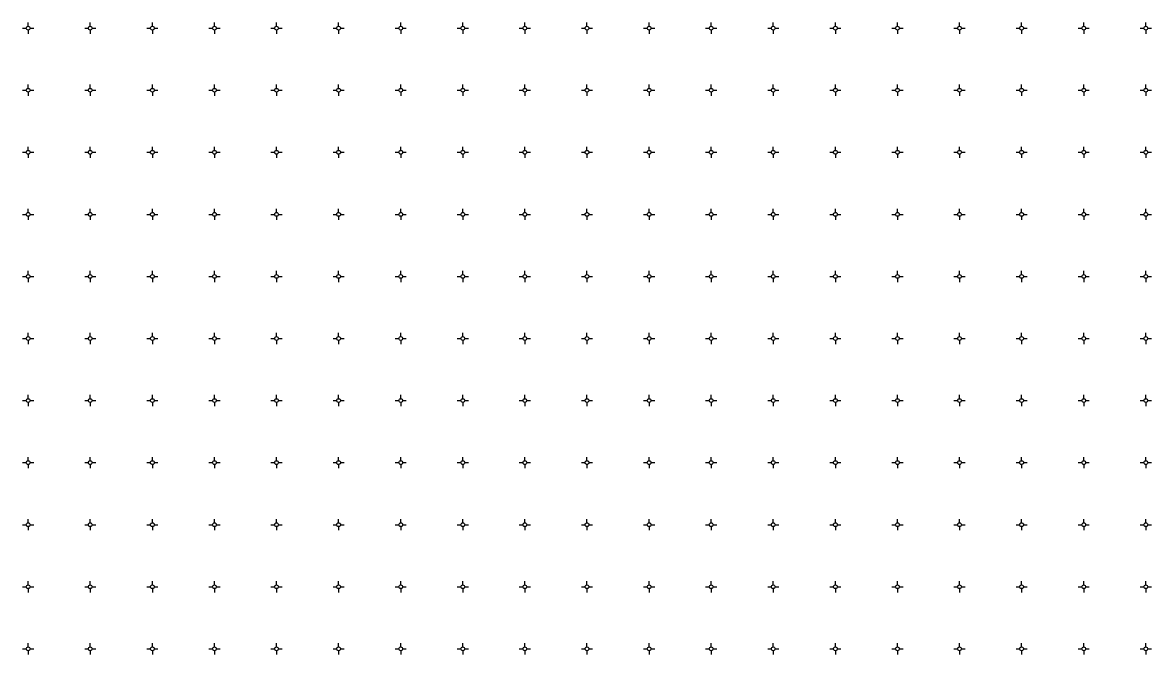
# Model space of a CAD drawing. Header units: millimetres. Extents: x 939 to 21029, y -693 to 9787.
# Drawn here: x 3522 to 4431, y 2209 to 2718 of the extents above; entities that cross this region are included whole.
import ezdxf

# ---------------------------------------------------------------- set-up
doc = ezdxf.new("R2010")
doc.units = ezdxf.units.MM
for name, color, linetype, lineweight in [('橘黄色', 30, 'Continuous', 30), ('浅蓝色', 141, 'Continuous', 30), ('灰色', 9, 'Continuous', 30), ('蓝色', 160, 'Continuous', 30), ('黑白', 7, 'Continuous', 30)]:
    doc.layers.add(name, color=color, linetype=linetype, lineweight=lineweight)

msp = doc.modelspace()

# ---------------------------------------------------------------- linework, layer by layer
at = {"layer": '橘黄色'}
for p, q in [((3526.32, 2715.34), (3526.32, 2718.34)), ((3576.32, 2715.34), (3576.32, 2718.34)), ((3626.32, 2715.34), (3626.32, 2718.34)), ((3676.32, 2715.34), (3676.32, 2718.34)), ((3726.32, 2715.34), (3726.32, 2718.34)), ((3776.32, 2715.34), (3776.32, 2718.34)), ((3826.32, 2715.34), (3826.32, 2718.34)), ((3876.32, 2715.34), (3876.32, 2718.34)), ((3926.32, 2715.34), (3926.32, 2718.34)), ((3976.32, 2715.34), (3976.32, 2718.34)), ((4026.32, 2715.34), (4026.32, 2718.34)), ((4076.32, 2715.34), (4076.32, 2718.34)), ((4126.32, 2715.34), (4126.32, 2718.34)), ((4176.32, 2715.34), (4176.32, 2718.34)), ((4226.32, 2715.34), (4226.32, 2718.34)), ((4276.32, 2715.34), (4276.32, 2718.34)), ((4326.32, 2715.34), (4326.32, 2718.34)), ((4376.32, 2715.34), (4376.32, 2718.34)), ((4426.32, 2715.34), (4426.32, 2718.34)), ((3526.32, 2662.34), (3526.32, 2659.34)), ((3576.32, 2662.34), (3576.32, 2659.34)), ((3626.32, 2662.34), (3626.32, 2659.34)), ((3676.32, 2662.34), (3676.32, 2659.34)), ((3726.32, 2662.34), (3726.32, 2659.34)), ((3776.32, 2662.34), (3776.32, 2659.34)), ((3826.32, 2662.34), (3826.32, 2659.34)), ((3876.32, 2662.34), (3876.32, 2659.34)), ((3926.32, 2662.34), (3926.32, 2659.34)), ((3976.32, 2662.34), (3976.32, 2659.34)), ((4026.32, 2662.34), (4026.32, 2659.34)), ((4076.32, 2662.34), (4076.32, 2659.34)), ((4126.32, 2662.34), (4126.32, 2659.34)), ((4176.32, 2662.34), (4176.32, 2659.34)), ((4226.32, 2662.34), (4226.32, 2659.34)), ((4276.32, 2662.34), (4276.32, 2659.34)), ((4326.32, 2662.34), (4326.32, 2659.34)), ((4376.32, 2662.34), (4376.32, 2659.34)), ((4426.32, 2662.34), (4426.32, 2659.34)), ((3526.32, 2615.34), (3526.32, 2618.34)), ((3576.32, 2615.34), (3576.32, 2618.34)), ((3626.32, 2615.34), (3626.32, 2618.34)), ((3676.32, 2615.34), (3676.32, 2618.34)), ((3726.32, 2615.34), (3726.32, 2618.34)), ((3776.32, 2615.34), (3776.32, 2618.34)), ((3826.32, 2615.34), (3826.32, 2618.34)), ((3876.32, 2615.34), (3876.32, 2618.34)), ((3926.32, 2615.34), (3926.32, 2618.34)), ((3976.32, 2615.34), (3976.32, 2618.34)), ((4026.32, 2615.34), (4026.32, 2618.34)), ((4076.32, 2615.34), (4076.32, 2618.34)), ((4126.32, 2615.34), (4126.32, 2618.34)), ((4176.32, 2615.34), (4176.32, 2618.34)), ((4226.32, 2615.34), (4226.32, 2618.34)), ((4276.32, 2615.34), (4276.32, 2618.34)), ((4326.32, 2615.34), (4326.32, 2618.34)), ((4376.32, 2615.34), (4376.32, 2618.34)), ((4426.32, 2615.34), (4426.32, 2618.34)), ((3526.32, 2562.34), (3526.32, 2559.34)), ((3576.32, 2562.34), (3576.32, 2559.34)), ((3626.32, 2562.34), (3626.32, 2559.34)), ((3676.32, 2562.34), (3676.32, 2559.34)), ((3726.32, 2562.34), (3726.32, 2559.34)), ((3776.32, 2562.34), (3776.32, 2559.34)), ((3826.32, 2562.34), (3826.32, 2559.34)), ((3876.32, 2562.34), (3876.32, 2559.34)), ((3926.32, 2562.34), (3926.32, 2559.34)), ((3976.32, 2562.34), (3976.32, 2559.34)), ((4026.32, 2562.34), (4026.32, 2559.34)), ((4076.32, 2562.34), (4076.32, 2559.34)), ((4126.32, 2562.34), (4126.32, 2559.34)), ((4176.32, 2562.34), (4176.32, 2559.34)), ((4226.32, 2562.34), (4226.32, 2559.34)), ((4276.32, 2562.34), (4276.32, 2559.34)), ((4326.32, 2562.34), (4326.32, 2559.34)), ((4376.32, 2562.34), (4376.32, 2559.34)), ((4426.32, 2562.34), (4426.32, 2559.34)), ((3526.32, 2515.34), (3526.32, 2518.34)), ((3576.32, 2515.34), (3576.32, 2518.34)), ((3626.32, 2515.34), (3626.32, 2518.34)), ((3676.32, 2515.34), (3676.32, 2518.34)), ((3726.32, 2515.34), (3726.32, 2518.34)), ((3776.32, 2515.34), (3776.32, 2518.34)), ((3826.32, 2515.34), (3826.32, 2518.34)), ((3876.32, 2515.34), (3876.32, 2518.34)), ((3926.32, 2515.34), (3926.32, 2518.34)), ((3976.32, 2515.34), (3976.32, 2518.34)), ((4026.32, 2515.34), (4026.32, 2518.34)), ((4076.32, 2515.34), (4076.32, 2518.34)), ((4126.32, 2515.34), (4126.32, 2518.34)), ((4176.32, 2515.34), (4176.32, 2518.34)), ((4226.32, 2515.34), (4226.32, 2518.34)), ((4276.32, 2515.34), (4276.32, 2518.34)), ((4326.32, 2515.34), (4326.32, 2518.34)), ((4376.32, 2515.34), (4376.32, 2518.34)), ((4426.32, 2515.34), (4426.32, 2518.34)), ((3526.32, 2462.34), (3526.32, 2459.34)), ((3576.32, 2462.34), (3576.32, 2459.34)), ((3626.32, 2462.34), (3626.32, 2459.34)), ((3676.32, 2462.34), (3676.32, 2459.34)), ((3726.32, 2462.34), (3726.32, 2459.34)), ((3776.32, 2462.34), (3776.32, 2459.34)), ((3826.32, 2462.34), (3826.32, 2459.34)), ((3876.32, 2462.34), (3876.32, 2459.34)), ((3926.32, 2462.34), (3926.32, 2459.34)), ((3976.32, 2462.34), (3976.32, 2459.34)), ((4026.32, 2462.34), (4026.32, 2459.34)), ((4076.32, 2462.34), (4076.32, 2459.34)), ((4126.32, 2462.34), (4126.32, 2459.34)), ((4176.32, 2462.34), (4176.32, 2459.34)), ((4226.32, 2462.34), (4226.32, 2459.34)), ((4276.32, 2462.34), (4276.32, 2459.34)), ((4326.32, 2462.34), (4326.32, 2459.34)), ((4376.32, 2462.34), (4376.32, 2459.34)), ((4426.32, 2462.34), (4426.32, 2459.34)), ((3526.32, 2415.34), (3526.32, 2418.34)), ((3576.32, 2415.34), (3576.32, 2418.34)), ((3626.32, 2415.34), (3626.32, 2418.34)), ((3676.32, 2415.34), (3676.32, 2418.34)), ((3726.32, 2415.34), (3726.32, 2418.34)), ((3776.32, 2415.34), (3776.32, 2418.34)), ((3826.32, 2415.34), (3826.32, 2418.34)), ((3876.32, 2415.34), (3876.32, 2418.34)), ((3926.32, 2415.34), (3926.32, 2418.34)), ((3976.32, 2415.34), (3976.32, 2418.34)), ((4026.32, 2415.34), (4026.32, 2418.34)), ((4076.32, 2415.34), (4076.32, 2418.34)), ((4126.32, 2415.34), (4126.32, 2418.34)), ((4176.32, 2415.34), (4176.32, 2418.34)), ((4226.32, 2415.34), (4226.32, 2418.34)), ((4276.32, 2415.34), (4276.32, 2418.34)), ((4326.32, 2415.34), (4326.32, 2418.34)), ((4376.32, 2415.34), (4376.32, 2418.34)), ((4426.32, 2415.34), (4426.32, 2418.34)), ((3526.32, 2362.34), (3526.32, 2359.34)), ((3576.32, 2362.34), (3576.32, 2359.34)), ((3626.32, 2362.34), (3626.32, 2359.34)), ((3676.32, 2362.34), (3676.32, 2359.34)), ((3726.32, 2362.34), (3726.32, 2359.34)), ((3776.32, 2362.34), (3776.32, 2359.34)), ((3826.32, 2362.34), (3826.32, 2359.34)), ((3876.32, 2362.34), (3876.32, 2359.34)), ((3926.32, 2362.34), (3926.32, 2359.34)), ((3976.32, 2362.34), (3976.32, 2359.34)), ((4026.32, 2362.34), (4026.32, 2359.34)), ((4076.32, 2362.34), (4076.32, 2359.34)), ((4126.32, 2362.34), (4126.32, 2359.34)), ((4176.32, 2362.34), (4176.32, 2359.34)), ((4226.32, 2362.34), (4226.32, 2359.34)), ((4276.32, 2362.34), (4276.32, 2359.34)), ((4326.32, 2362.34), (4326.32, 2359.34)), ((4376.32, 2362.34), (4376.32, 2359.34)), ((4426.32, 2362.34), (4426.32, 2359.34)), ((3526.32, 2315.34), (3526.32, 2318.34)), ((3576.32, 2315.34), (3576.32, 2318.34)), ((3626.32, 2315.34), (3626.32, 2318.34)), ((3676.32, 2315.34), (3676.32, 2318.34)), ((3726.32, 2315.34), (3726.32, 2318.34)), ((3776.32, 2315.34), (3776.32, 2318.34)), ((3826.32, 2315.34), (3826.32, 2318.34)), ((3876.32, 2315.34), (3876.32, 2318.34)), ((3926.32, 2315.34), (3926.32, 2318.34)), ((3976.32, 2315.34), (3976.32, 2318.34)), ((4026.32, 2315.34), (4026.32, 2318.34)), ((4076.32, 2315.34), (4076.32, 2318.34)), ((4126.32, 2315.34), (4126.32, 2318.34)), ((4176.32, 2315.34), (4176.32, 2318.34)), ((4226.32, 2315.34), (4226.32, 2318.34)), ((4276.32, 2315.34), (4276.32, 2318.34)), ((4326.32, 2315.34), (4326.32, 2318.34)), ((4376.32, 2315.34), (4376.32, 2318.34)), ((4426.32, 2315.34), (4426.32, 2318.34)), ((3526.32, 2262.34), (3526.32, 2259.34)), ((3576.32, 2262.34), (3576.32, 2259.34)), ((3626.32, 2262.34), (3626.32, 2259.34)), ((3676.32, 2262.34), (3676.32, 2259.34)), ((3726.32, 2262.34), (3726.32, 2259.34)), ((3776.32, 2262.34), (3776.32, 2259.34)), ((3826.32, 2262.34), (3826.32, 2259.34)), ((3876.32, 2262.34), (3876.32, 2259.34)), ((3926.32, 2262.34), (3926.32, 2259.34)), ((3976.32, 2262.34), (3976.32, 2259.34)), ((4026.32, 2262.34), (4026.32, 2259.34)), ((4076.32, 2262.34), (4076.32, 2259.34)), ((4126.32, 2262.34), (4126.32, 2259.34)), ((4176.32, 2262.34), (4176.32, 2259.34)), ((4226.32, 2262.34), (4226.32, 2259.34)), ((4276.32, 2262.34), (4276.32, 2259.34)), ((4326.32, 2262.34), (4326.32, 2259.34)), ((4376.32, 2262.34), (4376.32, 2259.34)), ((4426.32, 2262.34), (4426.32, 2259.34)), ((3526.32, 2215.34), (3526.32, 2218.34)), ((3576.32, 2215.34), (3576.32, 2218.34)), ((3626.32, 2215.34), (3626.32, 2218.34)), ((3676.32, 2215.34), (3676.32, 2218.34)), ((3726.32, 2215.34), (3726.32, 2218.34)), ((3776.32, 2215.34), (3776.32, 2218.34)), ((3826.32, 2215.34), (3826.32, 2218.34)), ((3876.32, 2215.34), (3876.32, 2218.34)), ((3926.32, 2215.34), (3926.32, 2218.34)), ((3976.32, 2215.34), (3976.32, 2218.34)), ((4026.32, 2215.34), (4026.32, 2218.34)), ((4076.32, 2215.34), (4076.32, 2218.34)), ((4126.32, 2215.34), (4126.32, 2218.34)), ((4176.32, 2215.34), (4176.32, 2218.34)), ((4226.32, 2215.34), (4226.32, 2218.34)), ((4276.32, 2215.34), (4276.32, 2218.34)), ((4326.32, 2215.34), (4326.32, 2218.34)), ((4376.32, 2215.34), (4376.32, 2218.34)), ((4426.32, 2215.34), (4426.32, 2218.34))]:
    msp.add_line(p, q, dxfattribs=at)
at = {"layer": '浅蓝色'}
for p, q in [((3526.32, 2712.34), (3526.32, 2709.34)), ((3576.32, 2712.34), (3576.32, 2709.34)), ((3626.32, 2712.34), (3626.32, 2709.34)), ((3676.32, 2712.34), (3676.32, 2709.34)), ((3726.32, 2712.34), (3726.32, 2709.34)), ((3776.32, 2712.34), (3776.32, 2709.34)), ((3826.32, 2712.34), (3826.32, 2709.34)), ((3876.32, 2712.34), (3876.32, 2709.34)), ((3926.32, 2712.34), (3926.32, 2709.34)), ((3976.32, 2712.34), (3976.32, 2709.34)), ((4026.32, 2712.34), (4026.32, 2709.34)), ((4076.32, 2712.34), (4076.32, 2709.34)), ((4126.32, 2712.34), (4126.32, 2709.34)), ((4176.32, 2712.34), (4176.32, 2709.34)), ((4226.32, 2712.34), (4226.32, 2709.34)), ((4276.32, 2712.34), (4276.32, 2709.34)), ((4326.32, 2712.34), (4326.32, 2709.34)), ((4376.32, 2712.34), (4376.32, 2709.34)), ((4426.32, 2712.34), (4426.32, 2709.34)), ((3526.32, 2665.34), (3526.32, 2668.34)), ((3576.32, 2665.34), (3576.32, 2668.34)), ((3626.32, 2665.34), (3626.32, 2668.34)), ((3676.32, 2665.34), (3676.32, 2668.34)), ((3726.32, 2665.34), (3726.32, 2668.34)), ((3776.32, 2665.34), (3776.32, 2668.34)), ((3826.32, 2665.34), (3826.32, 2668.34)), ((3876.32, 2665.34), (3876.32, 2668.34)), ((3926.32, 2665.34), (3926.32, 2668.34)), ((3976.32, 2665.34), (3976.32, 2668.34)), ((4026.32, 2665.34), (4026.32, 2668.34)), ((4076.32, 2665.34), (4076.32, 2668.34)), ((4126.32, 2665.34), (4126.32, 2668.34)), ((4176.32, 2665.34), (4176.32, 2668.34)), ((4226.32, 2665.34), (4226.32, 2668.34)), ((4276.32, 2665.34), (4276.32, 2668.34)), ((4326.32, 2665.34), (4326.32, 2668.34)), ((4376.32, 2665.34), (4376.32, 2668.34)), ((4426.32, 2665.34), (4426.32, 2668.34)), ((3526.32, 2612.34), (3526.32, 2609.34)), ((3576.32, 2612.34), (3576.32, 2609.34)), ((3626.32, 2612.34), (3626.32, 2609.34)), ((3676.32, 2612.34), (3676.32, 2609.34)), ((3726.32, 2612.34), (3726.32, 2609.34)), ((3776.32, 2612.34), (3776.32, 2609.34)), ((3826.32, 2612.34), (3826.32, 2609.34)), ((3876.32, 2612.34), (3876.32, 2609.34)), ((3926.32, 2612.34), (3926.32, 2609.34)), ((3976.32, 2612.34), (3976.32, 2609.34)), ((4026.32, 2612.34), (4026.32, 2609.34)), ((4076.32, 2612.34), (4076.32, 2609.34)), ((4126.32, 2612.34), (4126.32, 2609.34)), ((4176.32, 2612.34), (4176.32, 2609.34)), ((4226.32, 2612.34), (4226.32, 2609.34)), ((4276.32, 2612.34), (4276.32, 2609.34)), ((4326.32, 2612.34), (4326.32, 2609.34)), ((4376.32, 2612.34), (4376.32, 2609.34)), ((4426.32, 2612.34), (4426.32, 2609.34)), ((3526.32, 2565.34), (3526.32, 2568.34)), ((3576.32, 2565.34), (3576.32, 2568.34)), ((3626.32, 2565.34), (3626.32, 2568.34)), ((3676.32, 2565.34), (3676.32, 2568.34)), ((3726.32, 2565.34), (3726.32, 2568.34)), ((3776.32, 2565.34), (3776.32, 2568.34)), ((3826.32, 2565.34), (3826.32, 2568.34)), ((3876.32, 2565.34), (3876.32, 2568.34)), ((3926.32, 2565.34), (3926.32, 2568.34)), ((3976.32, 2565.34), (3976.32, 2568.34)), ((4026.32, 2565.34), (4026.32, 2568.34)), ((4076.32, 2565.34), (4076.32, 2568.34)), ((4126.32, 2565.34), (4126.32, 2568.34)), ((4176.32, 2565.34), (4176.32, 2568.34)), ((4226.32, 2565.34), (4226.32, 2568.34)), ((4276.32, 2565.34), (4276.32, 2568.34)), ((4326.32, 2565.34), (4326.32, 2568.34)), ((4376.32, 2565.34), (4376.32, 2568.34)), ((4426.32, 2565.34), (4426.32, 2568.34)), ((3526.32, 2512.34), (3526.32, 2509.34)), ((3576.32, 2512.34), (3576.32, 2509.34)), ((3626.32, 2512.34), (3626.32, 2509.34)), ((3676.32, 2512.34), (3676.32, 2509.34)), ((3726.32, 2512.34), (3726.32, 2509.34)), ((3776.32, 2512.34), (3776.32, 2509.34)), ((3826.32, 2512.34), (3826.32, 2509.34)), ((3876.32, 2512.34), (3876.32, 2509.34)), ((3926.32, 2512.34), (3926.32, 2509.34)), ((3976.32, 2512.34), (3976.32, 2509.34)), ((4026.32, 2512.34), (4026.32, 2509.34)), ((4076.32, 2512.34), (4076.32, 2509.34)), ((4126.32, 2512.34), (4126.32, 2509.34)), ((4176.32, 2512.34), (4176.32, 2509.34)), ((4226.32, 2512.34), (4226.32, 2509.34)), ((4276.32, 2512.34), (4276.32, 2509.34)), ((4326.32, 2512.34), (4326.32, 2509.34)), ((4376.32, 2512.34), (4376.32, 2509.34)), ((4426.32, 2512.34), (4426.32, 2509.34)), ((3526.32, 2465.34), (3526.32, 2468.34)), ((3576.32, 2465.34), (3576.32, 2468.34)), ((3626.32, 2465.34), (3626.32, 2468.34)), ((3676.32, 2465.34), (3676.32, 2468.34)), ((3726.32, 2465.34), (3726.32, 2468.34)), ((3776.32, 2465.34), (3776.32, 2468.34)), ((3826.32, 2465.34), (3826.32, 2468.34)), ((3876.32, 2465.34), (3876.32, 2468.34)), ((3926.32, 2465.34), (3926.32, 2468.34)), ((3976.32, 2465.34), (3976.32, 2468.34)), ((4026.32, 2465.34), (4026.32, 2468.34)), ((4076.32, 2465.34), (4076.32, 2468.34)), ((4126.32, 2465.34), (4126.32, 2468.34)), ((4176.32, 2465.34), (4176.32, 2468.34)), ((4226.32, 2465.34), (4226.32, 2468.34)), ((4276.32, 2465.34), (4276.32, 2468.34)), ((4326.32, 2465.34), (4326.32, 2468.34)), ((4376.32, 2465.34), (4376.32, 2468.34)), ((4426.32, 2465.34), (4426.32, 2468.34)), ((3526.32, 2412.34), (3526.32, 2409.34)), ((3576.32, 2412.34), (3576.32, 2409.34)), ((3626.32, 2412.34), (3626.32, 2409.34)), ((3676.32, 2412.34), (3676.32, 2409.34)), ((3726.32, 2412.34), (3726.32, 2409.34)), ((3776.32, 2412.34), (3776.32, 2409.34)), ((3826.32, 2412.34), (3826.32, 2409.34)), ((3876.32, 2412.34), (3876.32, 2409.34)), ((3926.32, 2412.34), (3926.32, 2409.34)), ((3976.32, 2412.34), (3976.32, 2409.34)), ((4026.32, 2412.34), (4026.32, 2409.34)), ((4076.32, 2412.34), (4076.32, 2409.34)), ((4126.32, 2412.34), (4126.32, 2409.34)), ((4176.32, 2412.34), (4176.32, 2409.34)), ((4226.32, 2412.34), (4226.32, 2409.34)), ((4276.32, 2412.34), (4276.32, 2409.34)), ((4326.32, 2412.34), (4326.32, 2409.34)), ((4376.32, 2412.34), (4376.32, 2409.34)), ((4426.32, 2412.34), (4426.32, 2409.34)), ((3526.32, 2365.34), (3526.32, 2368.34)), ((3576.32, 2365.34), (3576.32, 2368.34)), ((3626.32, 2365.34), (3626.32, 2368.34)), ((3676.32, 2365.34), (3676.32, 2368.34)), ((3726.32, 2365.34), (3726.32, 2368.34)), ((3776.32, 2365.34), (3776.32, 2368.34)), ((3826.32, 2365.34), (3826.32, 2368.34)), ((3876.32, 2365.34), (3876.32, 2368.34)), ((3926.32, 2365.34), (3926.32, 2368.34)), ((3976.32, 2365.34), (3976.32, 2368.34)), ((4026.32, 2365.34), (4026.32, 2368.34)), ((4076.32, 2365.34), (4076.32, 2368.34)), ((4126.32, 2365.34), (4126.32, 2368.34)), ((4176.32, 2365.34), (4176.32, 2368.34)), ((4226.32, 2365.34), (4226.32, 2368.34)), ((4276.32, 2365.34), (4276.32, 2368.34)), ((4326.32, 2365.34), (4326.32, 2368.34)), ((4376.32, 2365.34), (4376.32, 2368.34)), ((4426.32, 2365.34), (4426.32, 2368.34)), ((3526.32, 2312.34), (3526.32, 2309.34)), ((3576.32, 2312.34), (3576.32, 2309.34)), ((3626.32, 2312.34), (3626.32, 2309.34)), ((3676.32, 2312.34), (3676.32, 2309.34)), ((3726.32, 2312.34), (3726.32, 2309.34)), ((3776.32, 2312.34), (3776.32, 2309.34)), ((3826.32, 2312.34), (3826.32, 2309.34)), ((3876.32, 2312.34), (3876.32, 2309.34)), ((3926.32, 2312.34), (3926.32, 2309.34)), ((3976.32, 2312.34), (3976.32, 2309.34)), ((4026.32, 2312.34), (4026.32, 2309.34)), ((4076.32, 2312.34), (4076.32, 2309.34)), ((4126.32, 2312.34), (4126.32, 2309.34)), ((4176.32, 2312.34), (4176.32, 2309.34)), ((4226.32, 2312.34), (4226.32, 2309.34)), ((4276.32, 2312.34), (4276.32, 2309.34)), ((4326.32, 2312.34), (4326.32, 2309.34)), ((4376.32, 2312.34), (4376.32, 2309.34)), ((4426.32, 2312.34), (4426.32, 2309.34)), ((3526.32, 2265.34), (3526.32, 2268.34)), ((3576.32, 2265.34), (3576.32, 2268.34)), ((3626.32, 2265.34), (3626.32, 2268.34)), ((3676.32, 2265.34), (3676.32, 2268.34)), ((3726.32, 2265.34), (3726.32, 2268.34)), ((3776.32, 2265.34), (3776.32, 2268.34)), ((3826.32, 2265.34), (3826.32, 2268.34)), ((3876.32, 2265.34), (3876.32, 2268.34)), ((3926.32, 2265.34), (3926.32, 2268.34)), ((3976.32, 2265.34), (3976.32, 2268.34)), ((4026.32, 2265.34), (4026.32, 2268.34)), ((4076.32, 2265.34), (4076.32, 2268.34)), ((4126.32, 2265.34), (4126.32, 2268.34)), ((4176.32, 2265.34), (4176.32, 2268.34)), ((4226.32, 2265.34), (4226.32, 2268.34)), ((4276.32, 2265.34), (4276.32, 2268.34)), ((4326.32, 2265.34), (4326.32, 2268.34)), ((4376.32, 2265.34), (4376.32, 2268.34)), ((4426.32, 2265.34), (4426.32, 2268.34)), ((3526.32, 2212.34), (3526.32, 2209.34)), ((3576.32, 2212.34), (3576.32, 2209.34)), ((3626.32, 2212.34), (3626.32, 2209.34)), ((3676.32, 2212.34), (3676.32, 2209.34)), ((3726.32, 2212.34), (3726.32, 2209.34)), ((3776.32, 2212.34), (3776.32, 2209.34)), ((3826.32, 2212.34), (3826.32, 2209.34)), ((3876.32, 2212.34), (3876.32, 2209.34)), ((3926.32, 2212.34), (3926.32, 2209.34)), ((3976.32, 2212.34), (3976.32, 2209.34)), ((4026.32, 2212.34), (4026.32, 2209.34)), ((4076.32, 2212.34), (4076.32, 2209.34)), ((4126.32, 2212.34), (4126.32, 2209.34)), ((4176.32, 2212.34), (4176.32, 2209.34)), ((4226.32, 2212.34), (4226.32, 2209.34)), ((4276.32, 2212.34), (4276.32, 2209.34)), ((4326.32, 2212.34), (4326.32, 2209.34)), ((4376.32, 2212.34), (4376.32, 2209.34)), ((4426.32, 2212.34), (4426.32, 2209.34))]:
    msp.add_line(p, q, dxfattribs=at)
at = {"layer": '灰色'}
for p, q in [((3521.82, 2713.84), (3524.82, 2713.84)), ((3527.82, 2713.84), (3530.82, 2713.84)), ((3571.82, 2713.84), (3574.82, 2713.84)), ((3577.82, 2713.84), (3580.82, 2713.84)), ((3621.82, 2713.84), (3624.82, 2713.84)), ((3627.82, 2713.84), (3630.82, 2713.84)), ((3671.82, 2713.84), (3674.82, 2713.84)), ((3677.82, 2713.84), (3680.82, 2713.84)), ((3721.82, 2713.84), (3724.82, 2713.84)), ((3727.82, 2713.84), (3730.82, 2713.84)), ((3771.82, 2713.84), (3774.82, 2713.84)), ((3777.82, 2713.84), (3780.82, 2713.84)), ((3821.82, 2713.84), (3824.82, 2713.84)), ((3827.82, 2713.84), (3830.82, 2713.84)), ((3871.82, 2713.84), (3874.82, 2713.84)), ((3877.82, 2713.84), (3880.82, 2713.84)), ((3921.82, 2713.84), (3924.82, 2713.84)), ((3927.82, 2713.84), (3930.82, 2713.84)), ((3971.82, 2713.84), (3974.82, 2713.84)), ((3977.82, 2713.84), (3980.82, 2713.84)), ((4021.82, 2713.84), (4024.82, 2713.84)), ((4027.82, 2713.84), (4030.82, 2713.84)), ((4071.82, 2713.84), (4074.82, 2713.84)), ((4077.82, 2713.84), (4080.82, 2713.84)), ((4121.82, 2713.84), (4124.82, 2713.84)), ((4127.82, 2713.84), (4130.82, 2713.84)), ((4171.82, 2713.84), (4174.82, 2713.84)), ((4177.82, 2713.84), (4180.82, 2713.84)), ((4221.82, 2713.84), (4224.82, 2713.84)), ((4227.82, 2713.84), (4230.82, 2713.84)), ((4271.82, 2713.84), (4274.82, 2713.84)), ((4277.82, 2713.84), (4280.82, 2713.84)), ((4321.82, 2713.84), (4324.82, 2713.84)), ((4327.82, 2713.84), (4330.82, 2713.84)), ((4371.82, 2713.84), (4374.82, 2713.84)), ((4377.82, 2713.84), (4380.82, 2713.84)), ((4421.82, 2713.84), (4424.82, 2713.84)), ((4427.82, 2713.84), (4430.82, 2713.84)), ((3521.82, 2663.84), (3524.82, 2663.84)), ((3527.82, 2663.84), (3530.82, 2663.84)), ((3571.82, 2663.84), (3574.82, 2663.84)), ((3577.82, 2663.84), (3580.82, 2663.84)), ((3621.82, 2663.84), (3624.82, 2663.84)), ((3627.82, 2663.84), (3630.82, 2663.84)), ((3671.82, 2663.84), (3674.82, 2663.84)), ((3677.82, 2663.84), (3680.82, 2663.84)), ((3721.82, 2663.84), (3724.82, 2663.84)), ((3727.82, 2663.84), (3730.82, 2663.84)), ((3771.82, 2663.84), (3774.82, 2663.84)), ((3777.82, 2663.84), (3780.82, 2663.84)), ((3821.82, 2663.84), (3824.82, 2663.84)), ((3827.82, 2663.84), (3830.82, 2663.84)), ((3871.82, 2663.84), (3874.82, 2663.84)), ((3877.82, 2663.84), (3880.82, 2663.84)), ((3921.82, 2663.84), (3924.82, 2663.84)), ((3927.82, 2663.84), (3930.82, 2663.84)), ((3971.82, 2663.84), (3974.82, 2663.84)), ((3977.82, 2663.84), (3980.82, 2663.84)), ((4021.82, 2663.84), (4024.82, 2663.84)), ((4027.82, 2663.84), (4030.82, 2663.84)), ((4071.82, 2663.84), (4074.82, 2663.84)), ((4077.82, 2663.84), (4080.82, 2663.84)), ((4121.82, 2663.84), (4124.82, 2663.84)), ((4127.82, 2663.84), (4130.82, 2663.84)), ((4171.82, 2663.84), (4174.82, 2663.84)), ((4177.82, 2663.84), (4180.82, 2663.84)), ((4221.82, 2663.84), (4224.82, 2663.84)), ((4227.82, 2663.84), (4230.82, 2663.84)), ((4271.82, 2663.84), (4274.82, 2663.84)), ((4277.82, 2663.84), (4280.82, 2663.84)), ((4321.82, 2663.84), (4324.82, 2663.84)), ((4327.82, 2663.84), (4330.82, 2663.84)), ((4371.82, 2663.84), (4374.82, 2663.84)), ((4377.82, 2663.84), (4380.82, 2663.84)), ((4421.82, 2663.84), (4424.82, 2663.84)), ((4427.82, 2663.84), (4430.82, 2663.84)), ((3521.82, 2613.84), (3524.82, 2613.84)), ((3527.82, 2613.84), (3530.82, 2613.84)), ((3571.82, 2613.84), (3574.82, 2613.84)), ((3577.82, 2613.84), (3580.82, 2613.84)), ((3621.82, 2613.84), (3624.82, 2613.84)), ((3627.82, 2613.84), (3630.82, 2613.84)), ((3671.82, 2613.84), (3674.82, 2613.84)), ((3677.82, 2613.84), (3680.82, 2613.84)), ((3721.82, 2613.84), (3724.82, 2613.84)), ((3727.82, 2613.84), (3730.82, 2613.84)), ((3771.82, 2613.84), (3774.82, 2613.84)), ((3777.82, 2613.84), (3780.82, 2613.84)), ((3821.82, 2613.84), (3824.82, 2613.84)), ((3827.82, 2613.84), (3830.82, 2613.84)), ((3871.82, 2613.84), (3874.82, 2613.84)), ((3877.82, 2613.84), (3880.82, 2613.84)), ((3921.82, 2613.84), (3924.82, 2613.84)), ((3927.82, 2613.84), (3930.82, 2613.84)), ((3971.82, 2613.84), (3974.82, 2613.84)), ((3977.82, 2613.84), (3980.82, 2613.84)), ((4021.82, 2613.84), (4024.82, 2613.84)), ((4027.82, 2613.84), (4030.82, 2613.84)), ((4071.82, 2613.84), (4074.82, 2613.84)), ((4077.82, 2613.84), (4080.82, 2613.84)), ((4121.82, 2613.84), (4124.82, 2613.84)), ((4127.82, 2613.84), (4130.82, 2613.84)), ((4171.82, 2613.84), (4174.82, 2613.84)), ((4177.82, 2613.84), (4180.82, 2613.84)), ((4221.82, 2613.84), (4224.82, 2613.84)), ((4227.82, 2613.84), (4230.82, 2613.84)), ((4271.82, 2613.84), (4274.82, 2613.84)), ((4277.82, 2613.84), (4280.82, 2613.84)), ((4321.82, 2613.84), (4324.82, 2613.84)), ((4327.82, 2613.84), (4330.82, 2613.84)), ((4371.82, 2613.84), (4374.82, 2613.84)), ((4377.82, 2613.84), (4380.82, 2613.84)), ((4421.82, 2613.84), (4424.82, 2613.84)), ((4427.82, 2613.84), (4430.82, 2613.84)), ((3521.82, 2563.84), (3524.82, 2563.84)), ((3527.82, 2563.84), (3530.82, 2563.84)), ((3571.82, 2563.84), (3574.82, 2563.84)), ((3577.82, 2563.84), (3580.82, 2563.84)), ((3621.82, 2563.84), (3624.82, 2563.84)), ((3627.82, 2563.84), (3630.82, 2563.84)), ((3671.82, 2563.84), (3674.82, 2563.84)), ((3677.82, 2563.84), (3680.82, 2563.84)), ((3721.82, 2563.84), (3724.82, 2563.84)), ((3727.82, 2563.84), (3730.82, 2563.84)), ((3771.82, 2563.84), (3774.82, 2563.84)), ((3777.82, 2563.84), (3780.82, 2563.84)), ((3821.82, 2563.84), (3824.82, 2563.84)), ((3827.82, 2563.84), (3830.82, 2563.84)), ((3871.82, 2563.84), (3874.82, 2563.84)), ((3877.82, 2563.84), (3880.82, 2563.84)), ((3921.82, 2563.84), (3924.82, 2563.84)), ((3927.82, 2563.84), (3930.82, 2563.84)), ((3971.82, 2563.84), (3974.82, 2563.84)), ((3977.82, 2563.84), (3980.82, 2563.84)), ((4021.82, 2563.84), (4024.82, 2563.84)), ((4027.82, 2563.84), (4030.82, 2563.84)), ((4071.82, 2563.84), (4074.82, 2563.84)), ((4077.82, 2563.84), (4080.82, 2563.84)), ((4121.82, 2563.84), (4124.82, 2563.84)), ((4127.82, 2563.84), (4130.82, 2563.84)), ((4171.82, 2563.84), (4174.82, 2563.84)), ((4177.82, 2563.84), (4180.82, 2563.84)), ((4221.82, 2563.84), (4224.82, 2563.84)), ((4227.82, 2563.84), (4230.82, 2563.84)), ((4271.82, 2563.84), (4274.82, 2563.84)), ((4277.82, 2563.84), (4280.82, 2563.84)), ((4321.82, 2563.84), (4324.82, 2563.84)), ((4327.82, 2563.84), (4330.82, 2563.84)), ((4371.82, 2563.84), (4374.82, 2563.84)), ((4377.82, 2563.84), (4380.82, 2563.84)), ((4421.82, 2563.84), (4424.82, 2563.84)), ((4427.82, 2563.84), (4430.82, 2563.84)), ((3521.82, 2513.84), (3524.82, 2513.84)), ((3527.82, 2513.84), (3530.82, 2513.84)), ((3571.82, 2513.84), (3574.82, 2513.84)), ((3577.82, 2513.84), (3580.82, 2513.84)), ((3621.82, 2513.84), (3624.82, 2513.84)), ((3627.82, 2513.84), (3630.82, 2513.84)), ((3671.82, 2513.84), (3674.82, 2513.84)), ((3677.82, 2513.84), (3680.82, 2513.84)), ((3721.82, 2513.84), (3724.82, 2513.84)), ((3727.82, 2513.84), (3730.82, 2513.84)), ((3771.82, 2513.84), (3774.82, 2513.84)), ((3777.82, 2513.84), (3780.82, 2513.84)), ((3821.82, 2513.84), (3824.82, 2513.84)), ((3827.82, 2513.84), (3830.82, 2513.84)), ((3871.82, 2513.84), (3874.82, 2513.84)), ((3877.82, 2513.84), (3880.82, 2513.84)), ((3921.82, 2513.84), (3924.82, 2513.84)), ((3927.82, 2513.84), (3930.82, 2513.84)), ((3971.82, 2513.84), (3974.82, 2513.84)), ((3977.82, 2513.84), (3980.82, 2513.84)), ((4021.82, 2513.84), (4024.82, 2513.84)), ((4027.82, 2513.84), (4030.82, 2513.84)), ((4071.82, 2513.84), (4074.82, 2513.84)), ((4077.82, 2513.84), (4080.82, 2513.84)), ((4121.82, 2513.84), (4124.82, 2513.84)), ((4127.82, 2513.84), (4130.82, 2513.84)), ((4171.82, 2513.84), (4174.82, 2513.84)), ((4177.82, 2513.84), (4180.82, 2513.84)), ((4221.82, 2513.84), (4224.82, 2513.84)), ((4227.82, 2513.84), (4230.82, 2513.84)), ((4271.82, 2513.84), (4274.82, 2513.84)), ((4277.82, 2513.84), (4280.82, 2513.84)), ((4321.82, 2513.84), (4324.82, 2513.84)), ((4327.82, 2513.84), (4330.82, 2513.84)), ((4371.82, 2513.84), (4374.82, 2513.84)), ((4377.82, 2513.84), (4380.82, 2513.84)), ((4421.82, 2513.84), (4424.82, 2513.84)), ((4427.82, 2513.84), (4430.82, 2513.84)), ((3521.82, 2463.84), (3524.82, 2463.84)), ((3527.82, 2463.84), (3530.82, 2463.84)), ((3571.82, 2463.84), (3574.82, 2463.84)), ((3577.82, 2463.84), (3580.82, 2463.84)), ((3621.82, 2463.84), (3624.82, 2463.84)), ((3627.82, 2463.84), (3630.82, 2463.84)), ((3671.82, 2463.84), (3674.82, 2463.84)), ((3677.82, 2463.84), (3680.82, 2463.84)), ((3721.82, 2463.84), (3724.82, 2463.84)), ((3727.82, 2463.84), (3730.82, 2463.84)), ((3771.82, 2463.84), (3774.82, 2463.84)), ((3777.82, 2463.84), (3780.82, 2463.84)), ((3821.82, 2463.84), (3824.82, 2463.84)), ((3827.82, 2463.84), (3830.82, 2463.84)), ((3871.82, 2463.84), (3874.82, 2463.84)), ((3877.82, 2463.84), (3880.82, 2463.84)), ((3921.82, 2463.84), (3924.82, 2463.84)), ((3927.82, 2463.84), (3930.82, 2463.84)), ((3971.82, 2463.84), (3974.82, 2463.84)), ((3977.82, 2463.84), (3980.82, 2463.84)), ((4021.82, 2463.84), (4024.82, 2463.84)), ((4027.82, 2463.84), (4030.82, 2463.84)), ((4071.82, 2463.84), (4074.82, 2463.84)), ((4077.82, 2463.84), (4080.82, 2463.84)), ((4121.82, 2463.84), (4124.82, 2463.84)), ((4127.82, 2463.84), (4130.82, 2463.84)), ((4171.82, 2463.84), (4174.82, 2463.84)), ((4177.82, 2463.84), (4180.82, 2463.84)), ((4221.82, 2463.84), (4224.82, 2463.84)), ((4227.82, 2463.84), (4230.82, 2463.84)), ((4271.82, 2463.84), (4274.82, 2463.84)), ((4277.82, 2463.84), (4280.82, 2463.84)), ((4321.82, 2463.84), (4324.82, 2463.84)), ((4327.82, 2463.84), (4330.82, 2463.84)), ((4371.82, 2463.84), (4374.82, 2463.84)), ((4377.82, 2463.84), (4380.82, 2463.84)), ((4421.82, 2463.84), (4424.82, 2463.84)), ((4427.82, 2463.84), (4430.82, 2463.84)), ((3521.82, 2413.84), (3524.82, 2413.84)), ((3527.82, 2413.84), (3530.82, 2413.84)), ((3571.82, 2413.84), (3574.82, 2413.84)), ((3577.82, 2413.84), (3580.82, 2413.84)), ((3621.82, 2413.84), (3624.82, 2413.84)), ((3627.82, 2413.84), (3630.82, 2413.84)), ((3671.82, 2413.84), (3674.82, 2413.84)), ((3677.82, 2413.84), (3680.82, 2413.84)), ((3721.82, 2413.84), (3724.82, 2413.84)), ((3727.82, 2413.84), (3730.82, 2413.84)), ((3771.82, 2413.84), (3774.82, 2413.84)), ((3777.82, 2413.84), (3780.82, 2413.84)), ((3821.82, 2413.84), (3824.82, 2413.84)), ((3827.82, 2413.84), (3830.82, 2413.84)), ((3871.82, 2413.84), (3874.82, 2413.84)), ((3877.82, 2413.84), (3880.82, 2413.84)), ((3921.82, 2413.84), (3924.82, 2413.84)), ((3927.82, 2413.84), (3930.82, 2413.84)), ((3971.82, 2413.84), (3974.82, 2413.84)), ((3977.82, 2413.84), (3980.82, 2413.84)), ((4021.82, 2413.84), (4024.82, 2413.84)), ((4027.82, 2413.84), (4030.82, 2413.84)), ((4071.82, 2413.84), (4074.82, 2413.84)), ((4077.82, 2413.84), (4080.82, 2413.84)), ((4121.82, 2413.84), (4124.82, 2413.84)), ((4127.82, 2413.84), (4130.82, 2413.84)), ((4171.82, 2413.84), (4174.82, 2413.84)), ((4177.82, 2413.84), (4180.82, 2413.84)), ((4221.82, 2413.84), (4224.82, 2413.84)), ((4227.82, 2413.84), (4230.82, 2413.84)), ((4271.82, 2413.84), (4274.82, 2413.84)), ((4277.82, 2413.84), (4280.82, 2413.84)), ((4321.82, 2413.84), (4324.82, 2413.84)), ((4327.82, 2413.84), (4330.82, 2413.84)), ((4371.82, 2413.84), (4374.82, 2413.84)), ((4377.82, 2413.84), (4380.82, 2413.84)), ((4421.82, 2413.84), (4424.82, 2413.84)), ((4427.82, 2413.84), (4430.82, 2413.84)), ((3521.82, 2363.84), (3524.82, 2363.84)), ((3527.82, 2363.84), (3530.82, 2363.84)), ((3571.82, 2363.84), (3574.82, 2363.84)), ((3577.82, 2363.84), (3580.82, 2363.84)), ((3621.82, 2363.84), (3624.82, 2363.84)), ((3627.82, 2363.84), (3630.82, 2363.84)), ((3671.82, 2363.84), (3674.82, 2363.84)), ((3677.82, 2363.84), (3680.82, 2363.84)), ((3721.82, 2363.84), (3724.82, 2363.84)), ((3727.82, 2363.84), (3730.82, 2363.84)), ((3771.82, 2363.84), (3774.82, 2363.84)), ((3777.82, 2363.84), (3780.82, 2363.84)), ((3821.82, 2363.84), (3824.82, 2363.84)), ((3827.82, 2363.84), (3830.82, 2363.84)), ((3871.82, 2363.84), (3874.82, 2363.84)), ((3877.82, 2363.84), (3880.82, 2363.84)), ((3921.82, 2363.84), (3924.82, 2363.84)), ((3927.82, 2363.84), (3930.82, 2363.84)), ((3971.82, 2363.84), (3974.82, 2363.84)), ((3977.82, 2363.84), (3980.82, 2363.84)), ((4021.82, 2363.84), (4024.82, 2363.84)), ((4027.82, 2363.84), (4030.82, 2363.84)), ((4071.82, 2363.84), (4074.82, 2363.84)), ((4077.82, 2363.84), (4080.82, 2363.84)), ((4121.82, 2363.84), (4124.82, 2363.84)), ((4127.82, 2363.84), (4130.82, 2363.84)), ((4171.82, 2363.84), (4174.82, 2363.84)), ((4177.82, 2363.84), (4180.82, 2363.84)), ((4221.82, 2363.84), (4224.82, 2363.84)), ((4227.82, 2363.84), (4230.82, 2363.84)), ((4271.82, 2363.84), (4274.82, 2363.84)), ((4277.82, 2363.84), (4280.82, 2363.84)), ((4321.82, 2363.84), (4324.82, 2363.84)), ((4327.82, 2363.84), (4330.82, 2363.84)), ((4371.82, 2363.84), (4374.82, 2363.84)), ((4377.82, 2363.84), (4380.82, 2363.84)), ((4421.82, 2363.84), (4424.82, 2363.84)), ((4427.82, 2363.84), (4430.82, 2363.84)), ((3521.82, 2313.84), (3524.82, 2313.84)), ((3527.82, 2313.84), (3530.82, 2313.84)), ((3571.82, 2313.84), (3574.82, 2313.84)), ((3577.82, 2313.84), (3580.82, 2313.84)), ((3621.82, 2313.84), (3624.82, 2313.84)), ((3627.82, 2313.84), (3630.82, 2313.84)), ((3671.82, 2313.84), (3674.82, 2313.84)), ((3677.82, 2313.84), (3680.82, 2313.84)), ((3721.82, 2313.84), (3724.82, 2313.84)), ((3727.82, 2313.84), (3730.82, 2313.84)), ((3771.82, 2313.84), (3774.82, 2313.84)), ((3777.82, 2313.84), (3780.82, 2313.84)), ((3821.82, 2313.84), (3824.82, 2313.84)), ((3827.82, 2313.84), (3830.82, 2313.84)), ((3871.82, 2313.84), (3874.82, 2313.84)), ((3877.82, 2313.84), (3880.82, 2313.84)), ((3921.82, 2313.84), (3924.82, 2313.84)), ((3927.82, 2313.84), (3930.82, 2313.84)), ((3971.82, 2313.84), (3974.82, 2313.84)), ((3977.82, 2313.84), (3980.82, 2313.84)), ((4021.82, 2313.84), (4024.82, 2313.84)), ((4027.82, 2313.84), (4030.82, 2313.84)), ((4071.82, 2313.84), (4074.82, 2313.84)), ((4077.82, 2313.84), (4080.82, 2313.84)), ((4121.82, 2313.84), (4124.82, 2313.84)), ((4127.82, 2313.84), (4130.82, 2313.84)), ((4171.82, 2313.84), (4174.82, 2313.84)), ((4177.82, 2313.84), (4180.82, 2313.84)), ((4221.82, 2313.84), (4224.82, 2313.84)), ((4227.82, 2313.84), (4230.82, 2313.84)), ((4271.82, 2313.84), (4274.82, 2313.84)), ((4277.82, 2313.84), (4280.82, 2313.84)), ((4321.82, 2313.84), (4324.82, 2313.84)), ((4327.82, 2313.84), (4330.82, 2313.84)), ((4371.82, 2313.84), (4374.82, 2313.84)), ((4377.82, 2313.84), (4380.82, 2313.84)), ((4421.82, 2313.84), (4424.82, 2313.84)), ((4427.82, 2313.84), (4430.82, 2313.84)), ((3521.82, 2263.84), (3524.82, 2263.84)), ((3527.82, 2263.84), (3530.82, 2263.84)), ((3571.82, 2263.84), (3574.82, 2263.84)), ((3577.82, 2263.84), (3580.82, 2263.84)), ((3621.82, 2263.84), (3624.82, 2263.84)), ((3627.82, 2263.84), (3630.82, 2263.84)), ((3671.82, 2263.84), (3674.82, 2263.84)), ((3677.82, 2263.84), (3680.82, 2263.84)), ((3721.82, 2263.84), (3724.82, 2263.84)), ((3727.82, 2263.84), (3730.82, 2263.84)), ((3771.82, 2263.84), (3774.82, 2263.84)), ((3777.82, 2263.84), (3780.82, 2263.84)), ((3821.82, 2263.84), (3824.82, 2263.84)), ((3827.82, 2263.84), (3830.82, 2263.84)), ((3871.82, 2263.84), (3874.82, 2263.84)), ((3877.82, 2263.84), (3880.82, 2263.84)), ((3921.82, 2263.84), (3924.82, 2263.84)), ((3927.82, 2263.84), (3930.82, 2263.84)), ((3971.82, 2263.84), (3974.82, 2263.84)), ((3977.82, 2263.84), (3980.82, 2263.84)), ((4021.82, 2263.84), (4024.82, 2263.84)), ((4027.82, 2263.84), (4030.82, 2263.84)), ((4071.82, 2263.84), (4074.82, 2263.84)), ((4077.82, 2263.84), (4080.82, 2263.84)), ((4121.82, 2263.84), (4124.82, 2263.84)), ((4127.82, 2263.84), (4130.82, 2263.84)), ((4171.82, 2263.84), (4174.82, 2263.84)), ((4177.82, 2263.84), (4180.82, 2263.84)), ((4221.82, 2263.84), (4224.82, 2263.84)), ((4227.82, 2263.84), (4230.82, 2263.84)), ((4271.82, 2263.84), (4274.82, 2263.84)), ((4277.82, 2263.84), (4280.82, 2263.84)), ((4321.82, 2263.84), (4324.82, 2263.84)), ((4327.82, 2263.84), (4330.82, 2263.84)), ((4371.82, 2263.84), (4374.82, 2263.84)), ((4377.82, 2263.84), (4380.82, 2263.84)), ((4421.82, 2263.84), (4424.82, 2263.84)), ((4427.82, 2263.84), (4430.82, 2263.84)), ((3521.82, 2213.84), (3524.82, 2213.84)), ((3527.82, 2213.84), (3530.82, 2213.84)), ((3571.82, 2213.84), (3574.82, 2213.84)), ((3577.82, 2213.84), (3580.82, 2213.84)), ((3621.82, 2213.84), (3624.82, 2213.84)), ((3627.82, 2213.84), (3630.82, 2213.84)), ((3671.82, 2213.84), (3674.82, 2213.84)), ((3677.82, 2213.84), (3680.82, 2213.84)), ((3721.82, 2213.84), (3724.82, 2213.84)), ((3727.82, 2213.84), (3730.82, 2213.84)), ((3771.82, 2213.84), (3774.82, 2213.84)), ((3777.82, 2213.84), (3780.82, 2213.84)), ((3821.82, 2213.84), (3824.82, 2213.84)), ((3827.82, 2213.84), (3830.82, 2213.84)), ((3871.82, 2213.84), (3874.82, 2213.84)), ((3877.82, 2213.84), (3880.82, 2213.84)), ((3921.82, 2213.84), (3924.82, 2213.84)), ((3927.82, 2213.84), (3930.82, 2213.84)), ((3971.82, 2213.84), (3974.82, 2213.84)), ((3977.82, 2213.84), (3980.82, 2213.84)), ((4021.82, 2213.84), (4024.82, 2213.84)), ((4027.82, 2213.84), (4030.82, 2213.84)), ((4071.82, 2213.84), (4074.82, 2213.84)), ((4077.82, 2213.84), (4080.82, 2213.84)), ((4121.82, 2213.84), (4124.82, 2213.84)), ((4127.82, 2213.84), (4130.82, 2213.84)), ((4171.82, 2213.84), (4174.82, 2213.84)), ((4177.82, 2213.84), (4180.82, 2213.84)), ((4221.82, 2213.84), (4224.82, 2213.84)), ((4227.82, 2213.84), (4230.82, 2213.84)), ((4271.82, 2213.84), (4274.82, 2213.84)), ((4277.82, 2213.84), (4280.82, 2213.84)), ((4321.82, 2213.84), (4324.82, 2213.84)), ((4327.82, 2213.84), (4330.82, 2213.84)), ((4371.82, 2213.84), (4374.82, 2213.84)), ((4377.82, 2213.84), (4380.82, 2213.84)), ((4421.82, 2213.84), (4424.82, 2213.84)), ((4427.82, 2213.84), (4430.82, 2213.84))]:
    msp.add_line(p, q, dxfattribs=at)
at = {"layer": '蓝色'}
for centre in [(3526.32, 2713.84), (3576.32, 2713.84), (3626.32, 2713.84), (3676.32, 2713.84), (3726.32, 2713.84), (3776.32, 2713.84), (3826.32, 2713.84), (3876.32, 2713.84), (3926.32, 2713.84), (3976.32, 2713.84), (4026.32, 2713.84), (4076.32, 2713.84), (4126.32, 2713.84), (4176.32, 2713.84), (4226.32, 2713.84), (4276.32, 2713.84), (4326.32, 2713.84), (4376.32, 2713.84), (4426.32, 2713.84), (3526.32, 2613.84), (3576.32, 2613.84), (3626.32, 2613.84), (3676.32, 2613.84), (3726.32, 2613.84), (3776.32, 2613.84), (3826.32, 2613.84), (3876.32, 2613.84), (3926.32, 2613.84), (3976.32, 2613.84), (4026.32, 2613.84), (4076.32, 2613.84), (4126.32, 2613.84), (4176.32, 2613.84), (4226.32, 2613.84), (4276.32, 2613.84), (4326.32, 2613.84), (4376.32, 2613.84), (4426.32, 2613.84), (3526.32, 2513.84), (3576.32, 2513.84), (3626.32, 2513.84), (3676.32, 2513.84), (3726.32, 2513.84), (3776.32, 2513.84), (3826.32, 2513.84), (3876.32, 2513.84), (3926.32, 2513.84), (3976.32, 2513.84), (4026.32, 2513.84), (4076.32, 2513.84), (4126.32, 2513.84), (4176.32, 2513.84), (4226.32, 2513.84), (4276.32, 2513.84), (4326.32, 2513.84), (4376.32, 2513.84), (4426.32, 2513.84), (3526.32, 2413.84), (3576.32, 2413.84), (3626.32, 2413.84), (3676.32, 2413.84), (3726.32, 2413.84), (3776.32, 2413.84), (3826.32, 2413.84), (3876.32, 2413.84), (3926.32, 2413.84), (3976.32, 2413.84), (4026.32, 2413.84), (4076.32, 2413.84), (4126.32, 2413.84), (4176.32, 2413.84), (4226.32, 2413.84), (4276.32, 2413.84), (4326.32, 2413.84), (4376.32, 2413.84), (4426.32, 2413.84), (3526.32, 2313.84), (3576.32, 2313.84), (3626.32, 2313.84), (3676.32, 2313.84), (3726.32, 2313.84), (3776.32, 2313.84), (3826.32, 2313.84), (3876.32, 2313.84), (3926.32, 2313.84), (3976.32, 2313.84), (4026.32, 2313.84), (4076.32, 2313.84), (4126.32, 2313.84), (4176.32, 2313.84), (4226.32, 2313.84), (4276.32, 2313.84), (4326.32, 2313.84), (4376.32, 2313.84), (4426.32, 2313.84), (3526.32, 2213.84), (3576.32, 2213.84), (3626.32, 2213.84), (3676.32, 2213.84), (3726.32, 2213.84), (3776.32, 2213.84), (3826.32, 2213.84), (3876.32, 2213.84), (3926.32, 2213.84), (3976.32, 2213.84), (4026.32, 2213.84), (4076.32, 2213.84), (4126.32, 2213.84), (4176.32, 2213.84), (4226.32, 2213.84), (4276.32, 2213.84), (4326.32, 2213.84), (4376.32, 2213.84), (4426.32, 2213.84)]:
    msp.add_circle(centre, 1.5, dxfattribs=at)
at = {"layer": '黑白'}
for centre in [(3526.32, 2663.84), (3576.32, 2663.84), (3626.32, 2663.84), (3676.32, 2663.84), (3726.32, 2663.84), (3776.32, 2663.84), (3826.32, 2663.84), (3876.32, 2663.84), (3926.32, 2663.84), (3976.32, 2663.84), (4026.32, 2663.84), (4076.32, 2663.84), (4126.32, 2663.84), (4176.32, 2663.84), (4226.32, 2663.84), (4276.32, 2663.84), (4326.32, 2663.84), (4376.32, 2663.84), (4426.32, 2663.84), (3526.32, 2563.84), (3576.32, 2563.84), (3626.32, 2563.84), (3676.32, 2563.84), (3726.32, 2563.84), (3776.32, 2563.84), (3826.32, 2563.84), (3876.32, 2563.84), (3926.32, 2563.84), (3976.32, 2563.84), (4026.32, 2563.84), (4076.32, 2563.84), (4126.32, 2563.84), (4176.32, 2563.84), (4226.32, 2563.84), (4276.32, 2563.84), (4326.32, 2563.84), (4376.32, 2563.84), (4426.32, 2563.84), (3526.32, 2463.84), (3576.32, 2463.84), (3626.32, 2463.84), (3676.32, 2463.84), (3726.32, 2463.84), (3776.32, 2463.84), (3826.32, 2463.84), (3876.32, 2463.84), (3926.32, 2463.84), (3976.32, 2463.84), (4026.32, 2463.84), (4076.32, 2463.84), (4126.32, 2463.84), (4176.32, 2463.84), (4226.32, 2463.84), (4276.32, 2463.84), (4326.32, 2463.84), (4376.32, 2463.84), (4426.32, 2463.84), (3526.32, 2363.84), (3576.32, 2363.84), (3626.32, 2363.84), (3676.32, 2363.84), (3726.32, 2363.84), (3776.32, 2363.84), (3826.32, 2363.84), (3876.32, 2363.84), (3926.32, 2363.84), (3976.32, 2363.84), (4026.32, 2363.84), (4076.32, 2363.84), (4126.32, 2363.84), (4176.32, 2363.84), (4226.32, 2363.84), (4276.32, 2363.84), (4326.32, 2363.84), (4376.32, 2363.84), (4426.32, 2363.84), (3526.32, 2263.84), (3576.32, 2263.84), (3626.32, 2263.84), (3676.32, 2263.84), (3726.32, 2263.84), (3776.32, 2263.84), (3826.32, 2263.84), (3876.32, 2263.84), (3926.32, 2263.84), (3976.32, 2263.84), (4026.32, 2263.84), (4076.32, 2263.84), (4126.32, 2263.84), (4176.32, 2263.84), (4226.32, 2263.84), (4276.32, 2263.84), (4326.32, 2263.84), (4376.32, 2263.84), (4426.32, 2263.84)]:
    msp.add_circle(centre, 1.5, dxfattribs=at)

doc.saveas('drawing.dxf')
